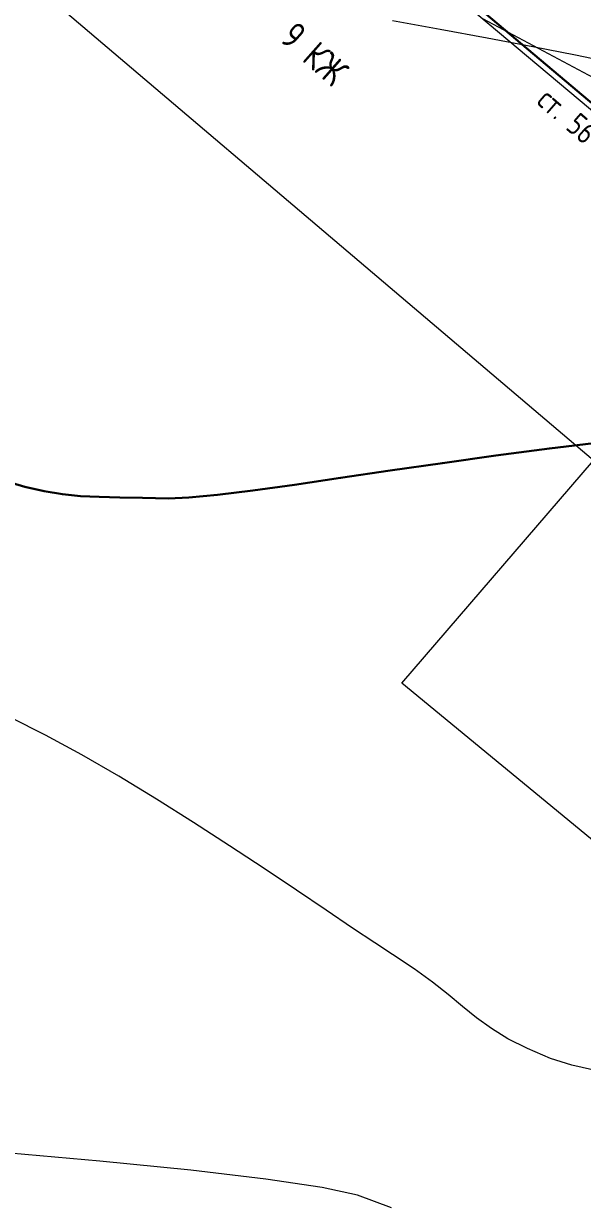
# Model space of a CAD drawing. Header units: metres. Extents: x 2491 to 4492, y 1184 to 2058.
# Drawn here: x 2711.6 to 2736.5, y 1730.9 to 1783.5 of the extents above; entities that cross this region are included whole.
import ezdxf

# ---------------------------------------------------------------- set-up
doc = ezdxf.new("R2010")
doc.units = ezdxf.units.M
for name, color, linetype, transparency in [('03_Здания и строения', 7, 'Continuous', 0.6), ('19_Горизонтали', 7, 'Continuous', 0.6), ('33_Газопровод', 7, 'Continuous', 0.6)]:
    doc.layers.add(name, color=color, linetype=linetype, transparency=transparency)
doc.layers.add('Сети_Горизонтали.Вспомогательные', color=1, linetype='Continuous', lineweight=9)
doc.layers.add('Сети_Горизонтали.Основные', color=1, linetype='Continuous', lineweight=30)
doc.styles.add('LIKE14', font='GOST_0.TTF')
doc.styles.add('LIKE32', font='GOST_0.TTF')
doc.styles.add('Line_GUGK', font='GOST_0.TTF')
doc.linetypes.add('g5_121_g', pattern='A,4,-0.4,["Г",Line_GUGK,S=1,R=0,X=0,Y=-0.5],-1.2,12', length=17.6)

msp = doc.modelspace()

# ---------------------------------------------------------------- linework, layer by layer
at = {"layer": '03_Здания и строения', "color": 7, "linetype": 'Continuous', "lineweight": 20, "flags": 128}
for points in [[(2704.441, 1791.67), (2711.926, 1800.561), (2744.432, 1773.266), (2739.996, 1767.897), (2736.946, 1764.061), (2704.441, 1791.67)], [(2739.996, 1767.897), (2744.157, 1764.27), (2745.133, 1765.61), (2749.7, 1761.829), (2737.32, 1746.849), (2728.429, 1754.167), (2736.946, 1764.061), (2739.996, 1767.897)]]:
    msp.add_lwpolyline(points, dxfattribs=at)
at = {"layer": '19_Горизонтали', "color": 32, "linetype": 'Continuous', "lineweight": 20, "elevation": 17.5, "flags": 128}
msp.add_lwpolyline([(2755.344, 1771.715), (2753.964, 1772.059, -0.067753), (2751.346, 1773.105), (2746.681, 1775.748, 0.07518), (2745.448, 1776.22), (2745.448, 1776.22, -0.064383), (2744.202, 1776.666), (2744.016, 1776.761, -0.012392), (2743.051, 1777.285), (2743.051, 1777.285, -0.01963), (2742.121, 1777.869), (2740.888, 1778.714, 0.028265), (2737.395, 1780.827), (2732.057, 1783.657)], format="xyb", dxfattribs=at)
at = {"layer": '33_Газопровод', "color": 132, "linetype": 'g5_121_g', "lineweight": 30, "flags": 128}
msp.add_lwpolyline([(2712.557, 1800.437), (2744.117, 1773.828)], dxfattribs=at)
at = {"layer": 'Сети_Горизонтали.Вспомогательные', "color": 42, "linetype": 'Continuous', "lineweight": 9, "flags": 128}
for points, elevation in [([(2737.853, 1781.709), (2736.141, 1782.063), (2734.246, 1782.436), (2732.224, 1782.821), (2730.131, 1783.208), (2728.024, 1783.59)], 17.5), ([(2737.224, 1736.904), (2735.992, 1737.195), (2735.045, 1737.49), (2734.011, 1737.922), (2733.15, 1738.364), (2732.415, 1738.821), (2731.758, 1739.296), (2731.134, 1739.795), (2730.495, 1740.321), (2729.795, 1740.88), (2728.987, 1741.475), (2728.025, 1742.111), (2727.236, 1742.619), (2726.245, 1743.28), (2725.077, 1744.068), (2723.76, 1744.957), (2722.321, 1745.922), (2720.786, 1746.937), (2719.181, 1747.976), (2717.534, 1749.013), (2715.872, 1750.023), (2714.221, 1750.979), (2712.607, 1751.857), (2711.058, 1752.629)], 18.5), ([(2727.976, 1730.847), (2726.469, 1731.406), (2724.89, 1731.757), (2722.392, 1732.129), (2719.071, 1732.517), (2715.024, 1732.918), (2710.349, 1733.33)], 19)]:
    msp.add_lwpolyline(points, dxfattribs=dict(at, elevation=elevation))
at = {"layer": 'Сети_Горизонтали.Основные', "color": 40, "linetype": 'Continuous', "lineweight": 30, "elevation": 18, "flags": 128}
msp.add_lwpolyline([(2737.327, 1764.87), (2734.993, 1764.591), (2732.614, 1764.277), (2730.239, 1763.943), (2727.922, 1763.605), (2725.712, 1763.278), (2723.662, 1762.979), (2721.822, 1762.724), (2720.243, 1762.527), (2718.978, 1762.404), (2718.077, 1762.372), (2716.917, 1762.396), (2715.904, 1762.411), (2715, 1762.433), (2714.166, 1762.476), (2713.362, 1762.556), (2712.551, 1762.688), (2711.692, 1762.888), (2710.746, 1763.169)], dxfattribs=at)

# ---------------------------------------------------------------- texts
at = {"layer": '03_Здания и строения', "color": 7, "linetype": 'Continuous', "lineweight": 15, "style": 'LIKE14'}
msp.add_text('9 КЖ', height=1.2, rotation=318.5424, dxfattribs=at).set_placement((2722.955, 1782.727))
at = {"layer": '33_Газопровод', "color": 132, "linetype": 'Continuous', "lineweight": 15, "style": 'LIKE32'}
msp.add_text('ст. 56 н.д', height=1, rotation=318.9909, dxfattribs=at).set_placement((2734.37, 1779.939))

doc.saveas('drawing.dxf')
